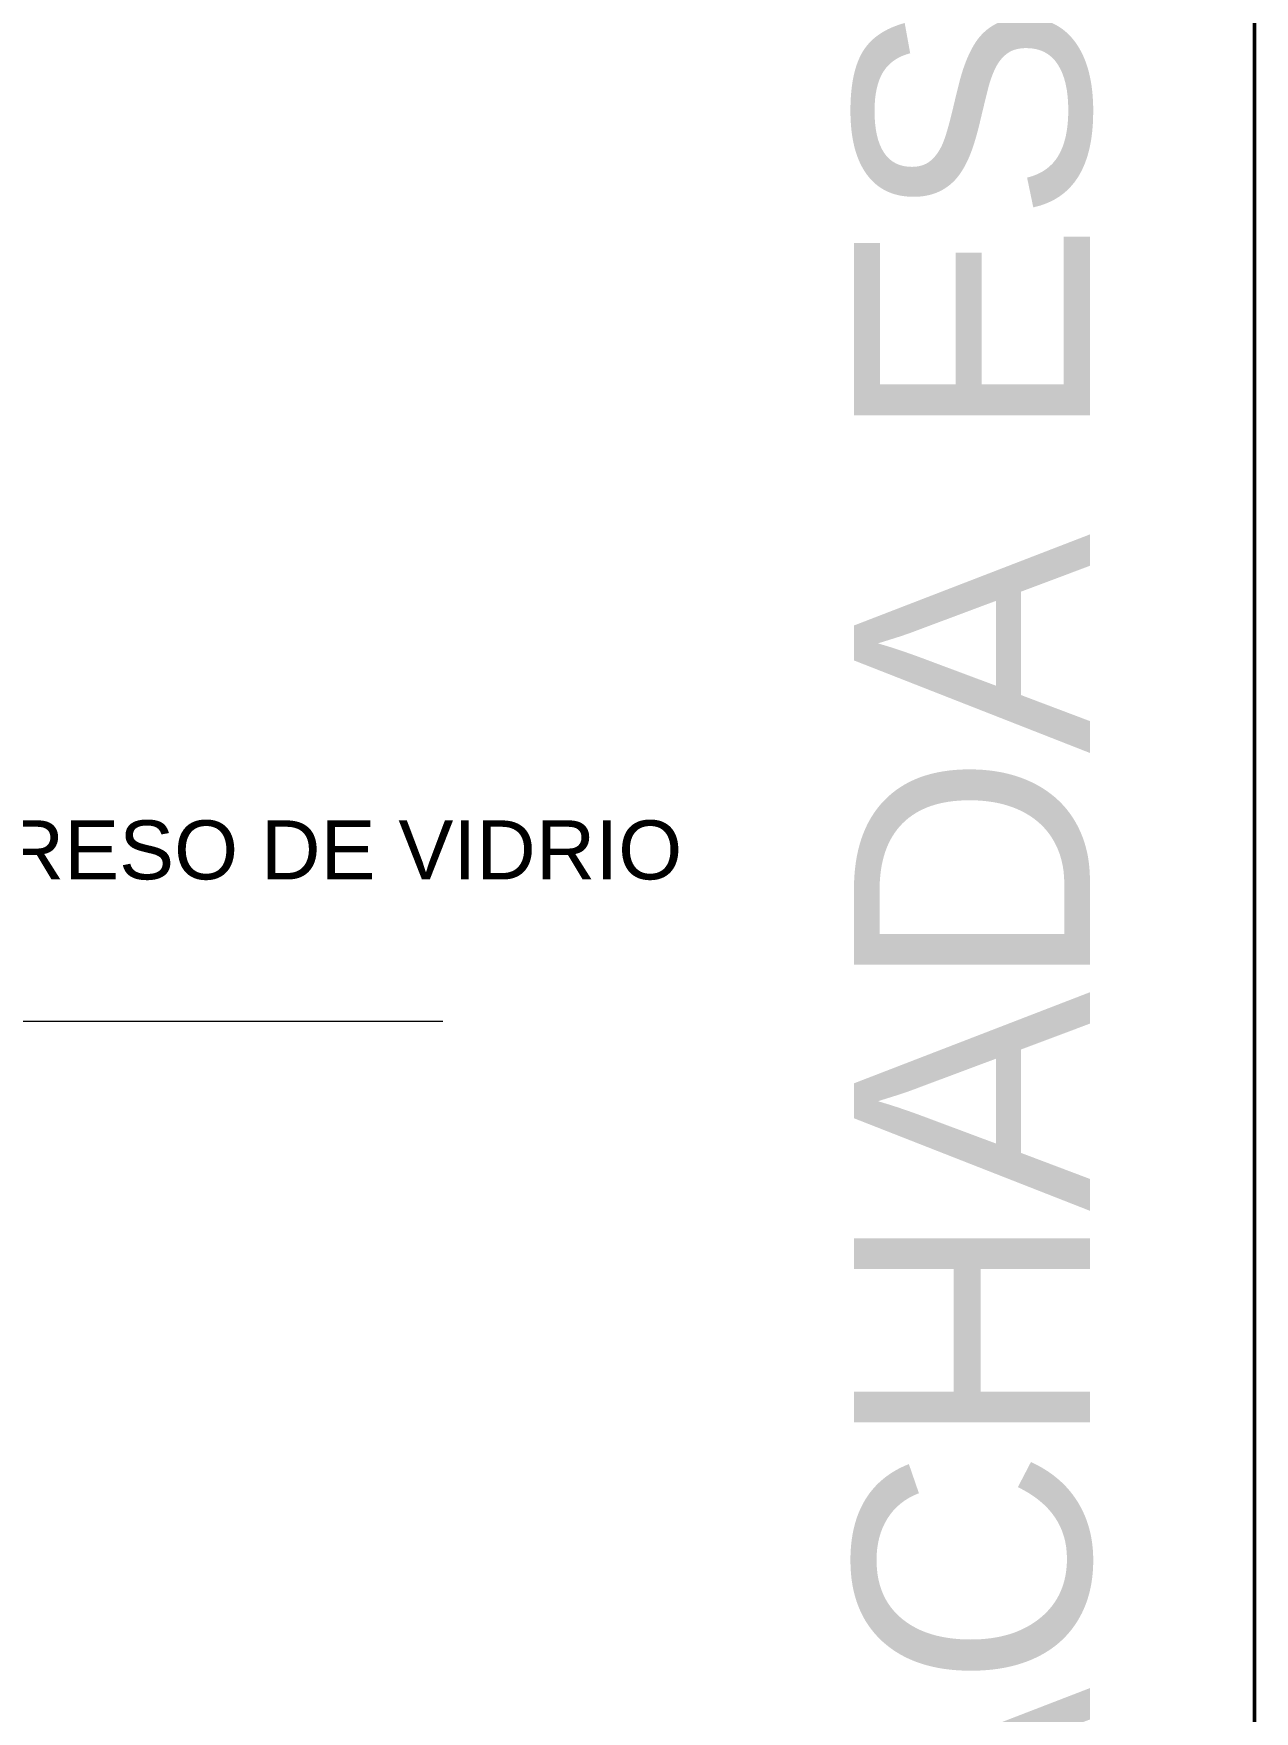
# Model space of a CAD drawing. Header units: metres. Extents: x 42 to 294, y -52 to 32.
# Drawn here: x 289.65 to 293.79, y -40.73 to -35.04 of the extents above; entities that cross this region are included whole.
import ezdxf

# ---------------------------------------------------------------- set-up
doc = ezdxf.new("R2010")
doc.units = ezdxf.units.M
doc.header["$LTSCALE"] = 0.15
doc.layers.get('0').update_dxf_attribs({"lineweight": 20})
doc.layers.add('RECUADRO', color=82, linetype='Continuous', lineweight=50)
doc.styles.get("Standard").update_dxf_attribs({"font": 'arial.ttf', "height": 0.15})

msp = doc.modelspace()

# ---------------------------------------------------------------- linework, layer by layer
msp.add_line((287.6707, -38.3915), (291.0388, -38.3915))
at = {"layer": 'RECUADRO', "ltscale": 0.1}
for p, q in [((293.7908, 31.5046), (293.7908, -49.922)), ((293.7908, -51.7569), (293.7908, 31.5046))]:
    msp.add_line(p, q, dxfattribs=at)

# ---------------------------------------------------------------- texts
at = {"insert": (287.3803, -37.7109), "char_height": 0.2, "width": 8.881936, "attachment_point": 1}
msp.add_mtext('{\\fArial|b0|i0|c0|p34;PUERTA DE INGRESO DE VIDRIO\\PDE UNA HOJA}', dxfattribs=at)
at = {"layer": 'RECUADRO', "ltscale": 0.1, "insert": (292.4329, -42.0787), "char_height": 0.8, "width": 25.933682, "attachment_point": 1, "rotation": 90}
msp.add_mtext('FACHADA ESC. 1:100', dxfattribs=at)

doc.saveas('drawing.dxf')
